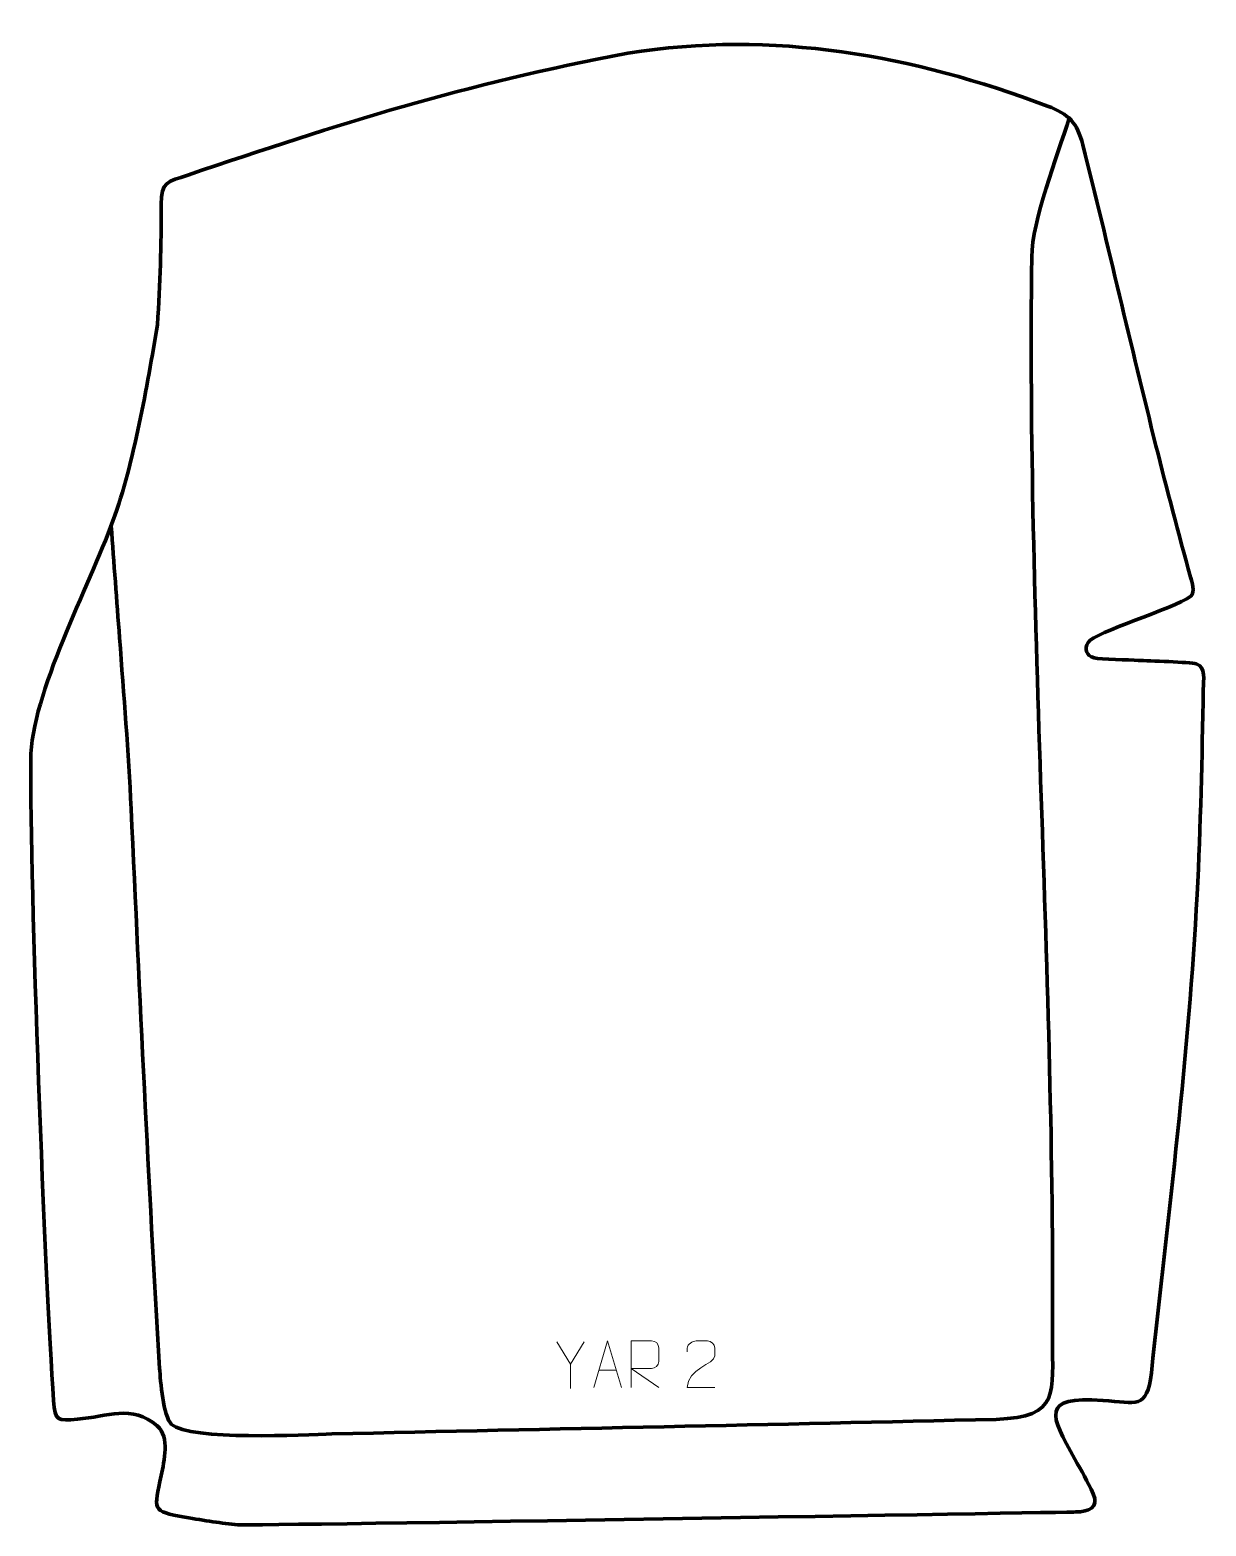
# Model space of a CAD drawing. Header units: millimetres. Extents: x -315 to 315, y -401 to 400.
import ezdxf

# ---------------------------------------------------------------- set-up
doc = ezdxf.new("R2010")
doc.units = ezdxf.units.MM
doc.header["$MEASUREMENT"] = 0
doc.layers.add('layer 1', color=7, linetype='Continuous')
doc.layers.add('layer 2', color=7, linetype='Continuous')

msp = doc.modelspace()

# ---------------------------------------------------------------- linework, layer by layer
at = {"layer": 'layer 1', "color": 140, "lineweight": 158}
msp.add_open_spline([(-271.0976, 134.7367), (-269.6044, 114.6945), (-268.1111, 94.6523), (-266.6179, 74.6101), (-266.6179, 74.6101), (-264.3373, 43.9998), (-261.8446, 13.6571), (-260.4166, -17.0176), (-260.4166, -17.0176), (-255.763, -116.9834), (-251.2235, -216.9493), (-245.1316, -316.8409), (-245.1316, -316.8409), (-244.7247, -323.5029), (-243.3699, -342.485), (-238.708, -346.8345), (-238.708, -346.8345), (-229.16, -355.7428), (-166.901, -352.2725), (-152.8292, -351.9666), (-152.8292, -351.9666), (-34.2211, -349.2835), (84.3937, -346.922), (202.9996, -344.1348), (202.9996, -344.1348), (237.653, -342.9425), (232.9822, -329.8686), (233.1715, -300.48), (233.1715, -300.48), (234.4167, -107.1572), (219.5846, 85.6347), (222.0434, 278.7276), (222.0434, 278.7276), (222.3159, 298.5495), (235.662, 332.4248), (242.1393, 353.0959)], degree=3, knots=[0, 0, 0, 0, 0.1, 0.1, 0.1, 0.1, 0.2, 0.2, 0.2, 0.2, 0.3, 0.3, 0.3, 0.3, 0.4, 0.4, 0.4, 0.4, 0.5, 0.5, 0.5, 0.5, 0.6, 0.6, 0.6, 0.6, 0.7, 0.7, 0.7, 0.7, 0.8, 0.8, 0.8, 0.8, 1, 1, 1, 1], dxfattribs=at)
at = {"layer": 'layer 1', "color": 250, "lineweight": 9}
for points in [[(-25.1098, -314.5806), (-25.1098, -314.5806), (-32.4307, -302.6819), (-32.4307, -302.6819)], [(-9.8576, -317.8079), (-9.8576, -317.8079), (-0.3619, -317.8079), (-0.3619, -317.8079)]]:
    msp.add_open_spline(points, degree=3, dxfattribs=at)
for points, knots in [([(-17.7874, -302.6819), (-17.7874, -302.6819), (-25.1098, -314.5806), (-25.1098, -314.5806), (-25.1098, -314.5806), (-25.1098, -314.5806), (-25.1091, -327.6355), (-25.1091, -327.6355)], [0, 0, 0, 0, 0.33333333, 0.33333333, 0.33333333, 0.33333333, 1, 1, 1, 1]), ([(-12.5802, -327.0573), (-12.5802, -327.0573), (-5.2092, -302.1038), (-5.2092, -302.1038), (-5.2092, -302.1038), (-5.2092, -302.1038), (2.3607, -327.0573), (2.3607, -327.0573)], [0, 0, 0, 0, 0.33333333, 0.33333333, 0.33333333, 0.33333333, 1, 1, 1, 1]), ([(7.5582, -327.0573), (7.5582, -327.0573), (7.5582, -302.1038), (7.5582, -302.1038), (7.5582, -302.1038), (11.153, -302.1038), (14.7485, -302.1038), (18.3437, -302.1038), (18.3437, -302.1038), (20.669, -302.1415), (22.2263, -303.6315), (22.2222, -305.9979), (22.2222, -305.9979), (22.2218, -308.0334), (22.2218, -311.0928), (22.2222, -313.1288), (22.2222, -313.1288), (22.2157, -315.0043), (20.4034, -316.9461), (18.3939, -316.9652), (18.3939, -316.9652), (18.3939, -316.9652), (7.5582, -316.9652), (7.5582, -316.9652), (7.5582, -316.9652), (7.5582, -316.9652), (22.2129, -327.0573), (22.2129, -327.0573)], [0, 0, 0, 0, 0.125, 0.125, 0.125, 0.125, 0.25, 0.25, 0.25, 0.25, 0.375, 0.375, 0.375, 0.375, 0.5, 0.5, 0.5, 0.5, 0.625, 0.625, 0.625, 0.625, 0.75, 0.75, 0.75, 0.75, 1, 1, 1, 1]), ([(52.2616, -327.0677), (47.3472, -327.0674), (42.4328, -327.0674), (37.5187, -327.0677), (37.5187, -327.0677), (37.5187, -317.1354), (52.1697, -314.4942), (52.2616, -310.1839), (52.2616, -310.1839), (52.2613, -308.7598), (52.2613, -307.3361), (52.2616, -305.9128), (52.2616, -305.9128), (52.2447, -303.8357), (50.1219, -302.1109), (48.4509, -302.0936), (48.4509, -302.0936), (46.3777, -302.094), (44.3048, -302.094), (42.2324, -302.0936), (42.2324, -302.0936), (40.4103, -302.0771), (37.5856, -303.8692), (37.5187, -305.9628), (37.5187, -305.9628), (37.5187, -305.9628), (37.5187, -308.0176), (37.5187, -308.0176)], [0, 0, 0, 0, 0.125, 0.125, 0.125, 0.125, 0.25, 0.25, 0.25, 0.25, 0.375, 0.375, 0.375, 0.375, 0.5, 0.5, 0.5, 0.5, 0.625, 0.625, 0.625, 0.625, 0.75, 0.75, 0.75, 0.75, 1, 1, 1, 1])]:
    msp.add_open_spline(points, degree=3, knots=knots, dxfattribs=at)
at = {"layer": 'layer 2', "color": 242, "lineweight": 158}
msp.add_open_spline([(245.7633, -393.785), (252.5438, -393.602), (258.2811, -391.6005), (254.9544, -384.0102), (254.9544, -384.0102), (252.0371, -377.5322), (248.6343, -371.6571), (245.1925, -365.4685), (245.1925, -365.4685), (232.0216, -341.7866), (226.3723, -331.716), (260.2037, -333.9745), (260.2037, -333.9745), (278.3036, -335.1828), (283.7233, -339.1735), (286.1469, -319.3012), (286.1469, -319.3012), (295.2446, -234.3729), (306.2373, -148.1084), (310.679, -62.9612), (310.679, -62.9612), (312.5814, -25.8383), (313.3468, 10.0708), (313.9646, 47.1945), (313.9646, 47.1945), (314.0795, 51.8513), (315.4692, 59.0584), (310.2446, 60.6535), (310.2446, 60.6535), (306.7794, 61.7115), (284.5929, 62.3006), (279.1713, 62.5973), (279.1713, 62.5973), (274.2777, 62.8798), (259.1695, 63.1018), (255.4827, 63.971), (255.4827, 63.971), (251.26, 64.9665), (250.1048, 68.9655), (252.3054, 72.2509), (252.3054, 72.2509), (256.0264, 77.806), (297.3932, 89.913), (307.3627, 96.9877), (307.3627, 96.9877), (309.7475, 99.2708), (307.887, 104.5215), (307.1381, 107.2464), (307.1381, 107.2464), (300.7596, 130.4976), (294.4905, 154.1921), (288.6433, 177.5792), (288.6433, 177.5792), (275.2398, 231.1884), (262.9628, 285.1339), (249.4484, 338.7795), (249.4484, 338.7795), (246.4059, 350.8275), (241.939, 355.3037), (230.5647, 359.5957), (230.5647, 359.5957), (158.2737, 386.8739), (83.7718, 400.433), (5.628, 387.9679), (5.628, 387.9679), (-82.5453, 371.2178), (-148.5392, 350.2701), (-230.0556, 322.6193), (-230.0556, 322.6193), (-240.6686, 319.0372), (-244.5001, 319.1201), (-244.3655, 307.0833), (-244.3655, 307.0833), (-244.1163, 284.7961), (-244.9178, 264.6924), (-246.2908, 242.4676), (-246.2908, 242.4676), (-251.9829, 209.3941), (-258.6895, 168.8492), (-270.1388, 137.328), (-270.1388, 137.328), (-282.893, 102.2147), (-313.968, 44.8329), (-314.1997, 9.3078), (-314.1997, 9.3078), (-314.6293, -56.5516), (-306.6254, -269.517), (-301.9227, -333.9735), (-301.9227, -333.9735), (-301.0835, -345.4762), (-299.7357, -344.8619), (-289.2339, -344.0588), (-289.2339, -344.0588), (-273.0725, -342.823), (-260.1275, -335.9448), (-246.5033, -347.5414), (-246.5033, -347.5414), (-239.4769, -353.9477), (-242.6968, -366.1603), (-244.3505, -374.2732), (-244.3505, -374.2732), (-248.0364, -392.569), (-249.8822, -393.3173), (-231.5567, -396.5506), (-231.5567, -396.5506), (-220.7651, -398.4546), (-212.0075, -399.8598), (-203.177, -400.5963), (-203.177, -400.5963), (-194.3465, -401.3328), (245.7633, -393.785), (245.7633, -393.785)], degree=3, knots=[0, 0, 0, 0, 0.03448276, 0.03448276, 0.03448276, 0.03448276, 0.06896552, 0.06896552, 0.06896552, 0.06896552, 0.10344828, 0.10344828, 0.10344828, 0.10344828, 0.13793103, 0.13793103, 0.13793103, 0.13793103, 0.17241379, 0.17241379, 0.17241379, 0.17241379, 0.20689655, 0.20689655, 0.20689655, 0.20689655, 0.24137931, 0.24137931, 0.24137931, 0.24137931, 0.27586207, 0.27586207, 0.27586207, 0.27586207, 0.31034483, 0.31034483, 0.31034483, 0.31034483, 0.34482759, 0.34482759, 0.34482759, 0.34482759, 0.37931034, 0.37931034, 0.37931034, 0.37931034, 0.4137931, 0.4137931, 0.4137931, 0.4137931, 0.44827586, 0.44827586, 0.44827586, 0.44827586, 0.48275862, 0.48275862, 0.48275862, 0.48275862, 0.51724138, 0.51724138, 0.51724138, 0.51724138, 0.55172414, 0.55172414, 0.55172414, 0.55172414, 0.5862069, 0.5862069, 0.5862069, 0.5862069, 0.62068966, 0.62068966, 0.62068966, 0.62068966, 0.65517241, 0.65517241, 0.65517241, 0.65517241, 0.68965517, 0.68965517, 0.68965517, 0.68965517, 0.72413793, 0.72413793, 0.72413793, 0.72413793, 0.75862069, 0.75862069, 0.75862069, 0.75862069, 0.79310345, 0.79310345, 0.79310345, 0.79310345, 0.82758621, 0.82758621, 0.82758621, 0.82758621, 0.86206897, 0.86206897, 0.86206897, 0.86206897, 0.89655172, 0.89655172, 0.89655172, 0.89655172, 0.93103448, 0.93103448, 0.93103448, 0.93103448, 1, 1, 1, 1], dxfattribs=at)

doc.saveas('drawing.dxf')
